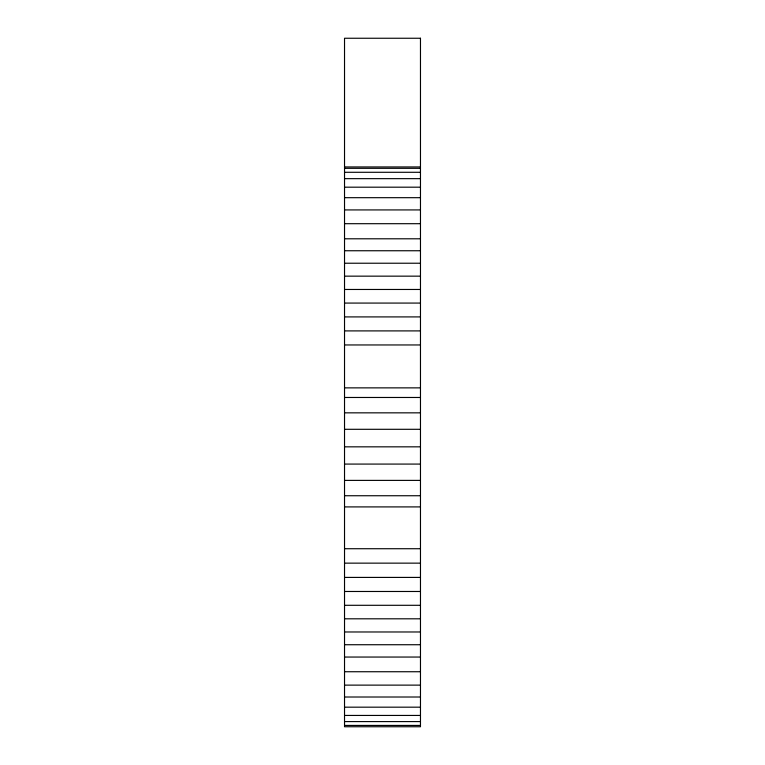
<?xml version="1.0" encoding="UTF-8"?>
<svg xmlns="http://www.w3.org/2000/svg" width="765" height="765" viewBox="0 0 765 765"><rect width="100%" height="100%" fill="white"/><g stroke="black" fill="none" stroke-linecap="round" stroke-linejoin="round"><path stroke-width="1.15" d="M344.527 166.942L420.473 166.942M344.527 168.319L420.473 168.319M344.527 172.288L420.473 172.288M344.527 178.656L420.473 178.656M344.527 187.186L420.473 187.186M344.527 197.686L420.473 197.686M344.527 209.926L420.473 209.926M344.527 223.696L420.473 223.696M344.527 238.795L420.473 238.795M344.527 250.748L420.473 250.748M344.527 263.227L420.473 263.227M344.527 276.155L420.473 276.155M344.527 289.466L420.473 289.466M344.527 303.074L420.473 303.074M344.527 316.911L420.473 316.911M344.527 330.901L420.473 330.901M344.527 344.958L420.473 344.958M344.527 387.865L420.473 387.865M344.527 397.475L420.473 397.475M344.527 412.842L420.473 412.842M344.527 429.299L420.473 429.299M344.527 446.837L420.473 446.837M344.527 464.078L420.473 464.078M344.527 480.391L420.473 480.391M344.527 495.739L420.473 495.739M344.527 506.908L420.473 506.908M344.527 548.725L420.473 548.725M344.527 563.145L420.473 563.145M344.527 577.412L420.473 577.412M344.527 591.479L420.473 591.479M344.527 605.297L420.473 605.297M344.527 618.808L420.473 618.808M344.527 631.976L420.473 631.976M344.527 644.732L420.473 644.732M344.527 657.049L420.473 657.049M344.527 671.737L420.473 671.737M344.527 685.124L420.473 685.124M344.527 697.011L420.473 697.011M344.527 707.176L420.473 707.176M344.527 715.438L420.473 715.438M344.527 721.586L420.473 721.586M344.527 725.43L420.473 725.43M420.473 38.25L344.527 38.25L344.527 726.75L420.473 726.75L420.473 38.25"/></g></svg>
